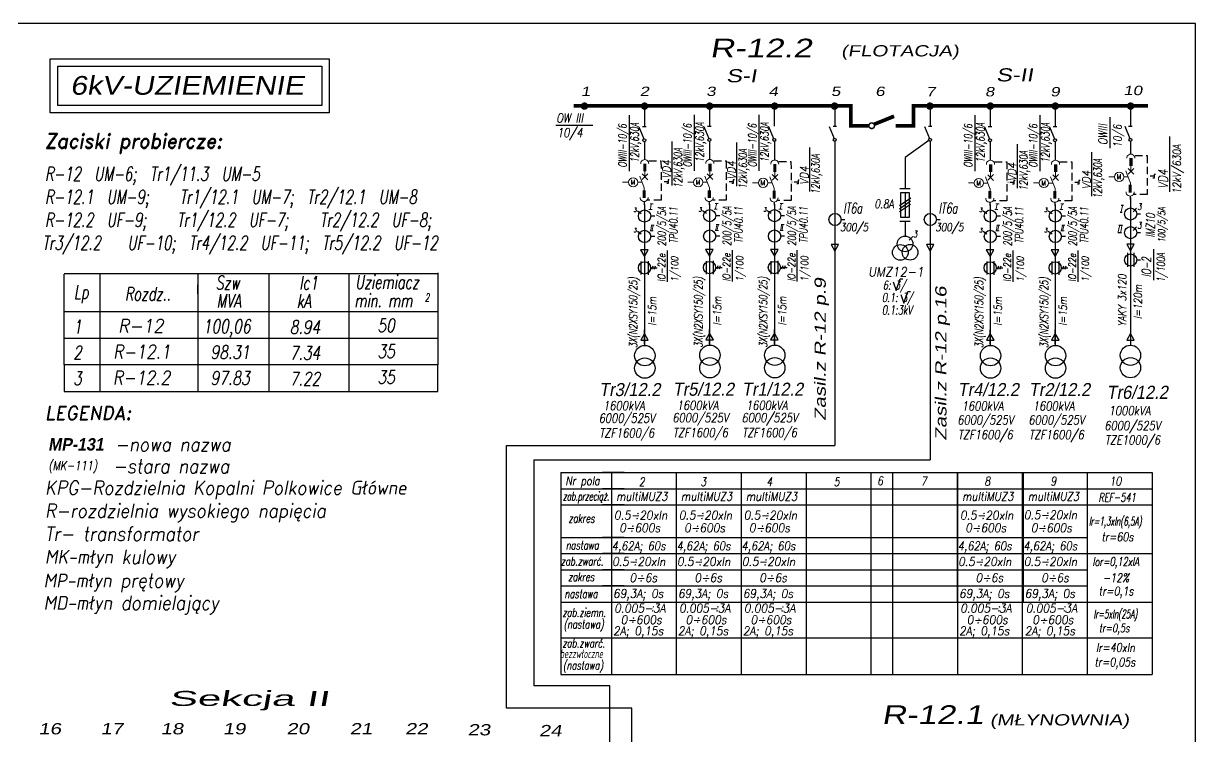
# Model space of a CAD drawing. Extents: x 5 to 594, y -5 to 420.
# Drawn here: x 281 to 594, y 229.5 to 420 of the extents above; entities that cross this region are included whole.
import ezdxf
from ezdxf.enums import TextEntityAlignment as Align

# ---------------------------------------------------------------- set-up
doc = ezdxf.new("R2010")
doc.units = 0
doc.header["$MEASUREMENT"] = 0
doc.linetypes.add('DASHED', pattern=[0.75, 0.5, -0.25])
doc.layers.get('0').update_dxf_attribs({"linetype": 'CONTINUOUS'})
for name, color, linetype in [('LINIE', 7, 'CONTINUOUS'), ('NAPISY', 7, 'CONTINUOUS'), ('STYKI', 7, 'CONTINUOUS')]:
    doc.layers.add(name, color=color, linetype=linetype)
doc.styles.add('Arial', font='arial.ttf', dxfattribs={"width": 1.3, "oblique": 10, "height": 4})
doc.styles.add('Arial1', font='arialbd.ttf', dxfattribs={"width": 1.3, "oblique": 10, "height": 4})
doc.styles.add('ROMAND', font='romand', dxfattribs={"width": 0.7, "oblique": 10, "height": 3.5})
doc.styles.add('ROMANS', font='romans', dxfattribs={"width": 0.7, "oblique": 10, "height": 3.8})
doc.styles.add('TECHNIC', font='te______.pfb', dxfattribs={"oblique": 10, "height": 12})

# ---------------------------------------------------------------- blocks, each defined once
blk = doc.blocks.new('3')
at = {"color": 7}
blk.add_line((0, 8.61), (0, -2.22), dxfattribs=at)
blk.add_line((3.06, 3.05), (4.99, 3.05))
blk.add_circle((0.05, 3), 3)
blk = doc.blocks.new('*U3')
at = {"color": 0}
mesh = blk.add_polyface(dxfattribs=at)
corners = [(0, 0), (3.7, 6.5), (-3.8, 6.5)]
mesh.append_faces([[corners[k] for k in face] for face in [(0, 1, 2)]], dxfattribs={"color": 0})
blk = doc.blocks.new('6')
at = {"color": 7}
blk.add_line((-0.47, 6.02), (-0.47, -1.14), dxfattribs=at)
at = {"xscale": 0.5, "yscale": 0.5, "zscale": 0.5}
blk.add_blockref('*U3', (-0.47, 0.77), dxfattribs=at)
blk = doc.blocks.new('8')
for p, q in [((-1.51, 6.04), (-1.51, -0.48)), ((1.96, 6.08), (1.96, -0.51))]:
    blk.add_line(p, q)
at = {"color": 7}
blk.add_line((0.21, 7.71), (0.21, -2.15), dxfattribs=at)
blk.add_circle((0.19, 2.81), 3)

msp = doc.modelspace()

# ---------------------------------------------------------------- linework, layer by layer
for p, q in [((594, 420), (4.78, 420)), ((594, -0.31), (594, 420)), ((576.63, 398.38), (576.63, 392.56)), ((571.24, 386.69), (571.24, 394.99)), ((463.7, 392.54), (464.65, 392.54)), ((497.19, 392.54), (498.15, 392.54)), ((522.65, 392.54), (523.61, 392.54)), ((576.13, 392.55), (577.09, 392.55)), ((576.63, 394.27), (576.63, 392.55)), ((522.76, 388.71), (516.43, 384.16)), ((587.1, 374.97), (587.1, 389.82)), ((582.93, 379.67), (582.93, 378.69)), ((583.26, 379.67), (582.93, 379.67)), ((453.14, 377.24), (452.82, 377.24)), ((453.14, 378.22), (453.14, 377.24)), ((453.47, 378.22), (453.14, 378.22)), ((470.52, 377.24), (470.2, 377.24)), ((470.52, 378.22), (470.52, 377.24)), ((470.85, 378.22), (470.52, 378.22)), ((487.85, 377.1), (487.53, 377.1)), ((487.85, 378.08), (487.85, 377.1)), ((488.18, 378.08), (487.85, 378.08)), ((545.46, 377.05), (545.14, 377.05)), ((545.46, 378.03), (545.46, 377.05)), ((545.79, 378.03), (545.46, 378.03)), ((562.82, 377.05), (562.5, 377.05)), ((562.82, 378.03), (562.82, 377.05)), ((563.15, 378.03), (562.82, 378.03)), ((582.93, 378.69), (582.61, 378.69)), ((576.64, 373), (576.64, 373.86)), ((446.85, 371.55), (446.85, 372.41)), ((464.23, 371.55), (464.23, 372.41)), ((481.56, 371.41), (481.56, 372.27)), ((539.17, 371.36), (539.17, 372.23)), ((556.53, 371.36), (556.53, 372.23)), ((517.57, 362.13), (518.47, 363.08)), ((417.33, 303.4), (523.13, 303.4)), ((417.33, 303.4), (417.33, 243.01)), ((437.56, 243.01), (417.33, 243.01)), ((437.56, 98.94), (437.56, 243.01))]:
    msp.add_line(p, q)
at = {"color": 7}
for p, q in [((288.18, 410.57), (362.68, 410.57)), ((288.18, 396.07), (288.18, 410.57)), ((362.68, 410.57), (362.68, 396.07)), ((290.18, 408.57), (360.68, 408.57)), ((290.18, 398.07), (290.18, 408.57)), ((360.68, 408.57), (360.68, 398.07)), ((360.68, 398.07), (290.18, 398.07)), ((446.83, 398.83), (446.83, 392.45)), ((464.19, 398.35), (464.19, 392.55)), ((481.52, 398.35), (481.52, 392.55)), ((497.69, 398.35), (497.69, 392.54)), ((523.15, 398.35), (523.13, 392.54)), ((539.14, 398.83), (539.14, 392.45)), ((556.5, 398.83), (556.5, 392.45)), ((362.68, 396.07), (288.18, 396.07)), ((442.81, 380.54), (442.81, 395.47)), ((460.18, 380.63), (460.18, 395.57)), ((477.51, 380.63), (477.51, 395.57)), ((535.13, 380.54), (535.13, 395.47)), ((552.48, 380.54), (552.48, 395.47)), ((423.19, 392.85), (433.05, 392.85)), ((446.34, 392.45), (447.31, 392.45)), ((538.66, 392.45), (539.62, 392.45)), ((556.02, 392.45), (556.98, 392.45)), ((446.84, 388.37), (446.84, 383.63)), ((454.21, 376.72), (454.21, 388.47)), ((464.22, 388.38), (464.22, 383.63)), ((471.54, 376.48), (471.54, 388.23)), ((481.55, 388.49), (481.55, 383.49)), ((497.66, 388.49), (497.68, 307.27)), ((523.13, 388.49), (523.13, 303.4)), ((539.16, 388.39), (539.16, 383.45)), ((556.52, 388.39), (556.52, 383.45)), ((576.63, 388.48), (576.63, 385.08)), ((490.96, 375.07), (490.96, 386.81)), ((546.47, 376), (546.47, 387.75)), ((566.31, 373.89), (566.31, 385.64)), ((516.43, 384.16), (516.43, 375.93)), ((515.04, 375.93), (517.82, 375.93)), ((517.93, 373.35), (514.92, 371.29)), ((514.95, 370.5), (517.92, 372.58)), ((516.43, 374.85), (516.43, 368.12)), ((576.63, 373.46), (576.63, 334.04)), ((446, 369.11), (444.95, 369.83)), ((463.37, 369.2), (462.33, 369.92)), ((480.7, 369.2), (479.65, 369.92)), ((514.95, 369.71), (517.9, 371.73)), ((538.31, 369.11), (537.27, 369.83)), ((555.67, 369.11), (554.63, 369.83)), ((573.86, 369.57), (574.44, 369.57)), ((574.18, 371.43), (574.75, 371.43)), ((576.63, 370.56), (576.63, 364.69)), ((577.37, 369.68), (578.27, 370.64)), ((515.04, 367.13), (517.82, 367.13)), ((516.43, 367.13), (516.43, 363.19)), ((578.29, 369.11), (579.33, 369.11)), ((446, 363.67), (444.95, 364.39)), ((538.31, 363.67), (537.27, 364.39)), ((555.67, 363.67), (554.63, 364.39)), ((573.21, 364.12), (573.98, 364.12)), ((573.45, 364.12), (574.23, 364.12)), ((573.52, 366.12), (574.29, 366.12)), ((573.73, 366.12), (574.5, 366.12)), ((577.37, 364.69), (578.27, 365.65)), ((578.29, 364.12), (579.33, 364.12)), ((446.85, 361.12), (446.85, 353.92)), ((464.22, 361.22), (464.22, 354.02)), ((481.55, 361.22), (481.54, 354.02)), ((539.16, 361.12), (539.16, 353.92)), ((556.52, 361.12), (556.52, 353.92)), ((452.96, 350.96), (452.96, 359.32)), ((470.33, 351.06), (470.33, 359.41)), ((487.65, 351.06), (487.65, 359.41)), ((545.27, 350.96), (545.27, 359.32)), ((562.63, 350.96), (562.63, 359.32)), ((575.8, 358.69), (575.8, 354.93)), ((577.51, 358.69), (577.51, 354.93)), ((578.29, 356.81), (579.33, 356.81)), ((582.84, 351.41), (582.84, 359.71)), ((448.45, 354.67), (450.23, 354.67)), ((449.09, 355.12), (448.76, 354.23)), ((449.7, 355.15), (449.4, 354.27)), ((465.82, 354.77), (467.61, 354.77)), ((466.46, 355.21), (466.13, 354.33)), ((467.07, 355.24), (466.78, 354.36)), ((483.14, 354.77), (484.93, 354.77)), ((483.79, 355.21), (483.45, 354.33)), ((484.4, 355.24), (484.1, 354.36)), ((540.76, 354.67), (542.55, 354.67)), ((541.41, 355.12), (541.07, 354.23)), ((542.02, 355.15), (541.72, 354.27)), ((558.12, 354.67), (559.91, 354.67)), ((558.77, 355.12), (558.43, 354.23)), ((559.37, 355.15), (559.08, 354.27)), ((291.92, 353.22), (391.67, 353.22)), ((291.92, 331.67), (291.92, 353.05)), ((301.42, 353.22), (301.42, 324.72)), ((327.55, 353.22), (327.55, 324.72)), ((346.55, 353.05), (346.55, 324.55)), ((367.92, 353.05), (367.92, 324.55)), ((391.67, 353.39), (391.67, 332.02)), ((446.85, 353.21), (446.85, 333.94)), ((464.22, 353.31), (464.22, 334.03)), ((481.55, 353.31), (481.55, 334.03)), ((513.24, 350.94), (514.04, 348.63)), ((514.04, 348.63), (515.15, 351.73)), ((515.15, 351.73), (515.87, 351.73)), ((539.16, 353.21), (539.16, 333.94)), ((556.52, 353.21), (556.52, 333.94)), ((291.92, 328.75), (291.92, 350.13)), ((301.42, 350.13), (301.42, 321.63)), ((327.55, 350.13), (327.55, 321.63)), ((327.55, 347.75), (327.55, 350.13)), ((346.55, 350.13), (346.55, 321.63)), ((367.92, 350.13), (367.92, 321.63)), ((391.67, 350.13), (391.67, 328.75)), ((515.28, 347.61), (516.07, 345.3)), ((516.07, 345.3), (517.19, 348.4)), ((517.19, 348.4), (517.91, 348.4)), ((291.92, 343), (391.67, 343)), ((291.92, 335.88), (391.67, 335.88)), ((391.67, 328.75), (291.92, 328.75)), ((291.92, 328.75), (291.92, 321.63)), ((391.67, 321.63), (391.67, 328.75)), ((291.92, 321.63), (391.67, 321.63)), ((410.02, 237.03), (410.02, 307.27)), ((410.02, 307.27), (497.68, 307.27)), ((424.54, 300.02), (582.39, 300.02)), ((430.31, 300.02), (522.71, 300.02)), ((441.39, 300.02), (435.61, 300.02)), ((438.01, 300.02), (438.01, 246.08)), ((455.34, 300.02), (455.34, 246.08)), ((472.66, 300.02), (472.66, 246.08)), ((489.99, 300.02), (489.99, 246.08)), ((507.31, 300.02), (507.31, 246.08)), ((513.09, 300.02), (513.09, 246.08)), ((530.41, 300.02), (530.41, 265.37)), ((530.41, 265.37), (530.41, 300.02)), ((530.41, 300.02), (530.41, 246.08)), ((547.74, 300.02), (547.74, 246.08)), ((547.93, 300.02), (547.93, 265.37)), ((547.93, 265.37), (547.93, 300.02)), ((565.06, 300.02), (565.06, 246.08)), ((582.39, 300.02), (582.39, 246.08)), ((424.54, 295.69), (522.71, 295.69)), ((441.39, 295.69), (435.61, 295.69)), ((522.71, 295.69), (582.39, 295.69)), ((424.54, 291.36), (522.71, 291.36)), ((441.39, 291.36), (435.61, 291.36)), ((522.71, 291.36), (582.39, 291.36)), ((424.54, 282.69), (522.71, 282.69)), ((441.39, 282.69), (435.61, 282.69)), ((441.39, 282.69), (435.61, 282.69)), ((522.71, 282.69), (565.06, 282.69)), ((424.54, 278.36), (522.71, 278.36)), ((441.39, 278.36), (435.61, 278.36)), ((522.71, 278.36), (582.39, 278.36)), ((424.54, 274.03), (522.71, 274.03)), ((441.39, 274.03), (435.61, 274.03)), ((522.71, 274.03), (565.06, 274.03)), ((424.54, 269.7), (522.71, 269.7)), ((441.39, 269.7), (435.61, 269.7)), ((522.71, 269.7), (565.06, 269.7)), ((443.47, 237.03), (410.02, 237.03)), ((443.47, 86.74), (443.47, 237.03))]:
    msp.add_line(p, q, dxfattribs=at)
at = {"linetype": 'DASHED', "ltscale": 4}
for p, q in [((448.05, 383.25), (451.26, 383.25)), ((451.26, 383.25), (451.32, 372.81)), ((465.43, 383.25), (468.64, 383.25)), ((468.64, 383.25), (468.69, 372.81)), ((482.76, 383.11), (485.97, 383.11)), ((485.97, 383.11), (486.02, 372.67)), ((540.37, 383.06), (543.58, 383.06)), ((543.58, 383.06), (543.63, 372.62)), ((557.73, 383.06), (560.94, 383.06)), ((560.94, 383.06), (560.99, 372.63)), ((577.84, 384.7), (581.05, 384.7)), ((581.05, 384.7), (581.1, 374.26)), ((451.32, 372.81), (447.59, 372.81)), ((468.69, 372.81), (464.96, 372.81)), ((486.02, 372.67), (482.29, 372.67)), ((543.63, 372.62), (539.9, 372.62)), ((560.99, 372.63), (557.26, 372.63)), ((581.1, 374.26), (577.37, 374.26))]:
    msp.add_line(p, q, dxfattribs=at)
at = {"color": 7, "lineweight": 0}
for p, q in [((576.74, 380.49), (576.74, 381.99)), ((446.8, 376.09), (445.62, 379.16)), ((446.21, 378.3), (447.73, 379.8)), ((447.73, 378.25), (446.23, 379.77)), ((446.96, 379.04), (446.96, 380.54)), ((464.17, 376.09), (462.99, 379.16)), ((463.58, 378.3), (465.11, 379.8)), ((465.1, 378.26), (463.6, 379.78)), ((464.33, 379.04), (464.33, 380.55)), ((481.5, 375.95), (480.32, 379.02)), ((480.91, 378.16), (482.44, 379.66)), ((482.43, 378.11), (480.93, 379.63)), ((481.66, 378.9), (481.66, 380.4)), ((539.11, 375.9), (537.93, 378.97)), ((538.52, 378.11), (540.05, 379.62)), ((540.04, 378.07), (538.54, 379.59)), ((539.27, 378.85), (539.27, 380.36)), ((556.47, 375.9), (555.29, 378.98)), ((555.88, 378.11), (557.41, 379.62)), ((557.4, 378.07), (555.9, 379.59)), ((556.63, 378.85), (556.63, 380.36)), ((574.84, 379), (576.03, 379)), ((576.58, 377.54), (575.4, 380.61)), ((575.99, 379.75), (577.52, 381.25)), ((577.51, 379.7), (576.01, 381.23)), ((445.06, 377.55), (446.24, 377.55)), ((446.81, 376.07), (446.81, 374.58)), ((462.43, 377.55), (463.62, 377.55)), ((464.19, 376.07), (464.19, 374.59)), ((479.76, 377.41), (480.95, 377.41)), ((481.52, 375.93), (481.52, 374.45)), ((537.37, 377.36), (538.56, 377.36)), ((539.13, 375.88), (539.13, 374.4)), ((554.73, 377.36), (555.92, 377.36)), ((556.49, 375.88), (556.49, 374.4)), ((576.6, 377.52), (576.6, 376.04))]:
    msp.add_line(p, q, dxfattribs=at)
at = {"const_width": 1}
for points in [[(427.96, 397.99), (502.41, 397.99)], [(501.97, 398.48), (501.97, 392.67), (506.76, 392.67)], [(518.67, 398.48), (518.67, 392.67), (513.88, 392.67)], [(518.2, 397.99), (581.29, 397.99)], [(507.99, 392.98), (513.51, 395.2)]]:
    msp.add_lwpolyline(points, dxfattribs=at)
at = {"color": 7}
for points, const_width in [([(430.32, 397.91, 1), (431.32, 397.91, 1)], 0.985), ([(446.38, 397.91, 1), (447.37, 397.91, 1)], 0.985), ([(463.74, 397.91, 1), (464.74, 397.91, 1)], 0.985), ([(481.11, 397.91, 1), (482.1, 397.91, 1)], 0.985), ([(497.11, 397.91, 1), (498.11, 397.91, 1)], 0.985), ([(522.57, 397.91, 1), (523.57, 397.91, 1)], 0.985), ([(538.69, 397.91, 1), (539.69, 397.91, 1)], 0.985), ([(556.05, 397.91, 1), (557.05, 397.91, 1)], 0.985), ([(576.16, 397.91, 1), (577.16, 397.91, 1)], 0.985), ([(506.78, 392.66, 1), (508.27, 392.66, 1)], 0.386)]:
    msp.add_lwpolyline(points, format="xyb", close=True, dxfattribs=dict(at, const_width=const_width))
at = {"lineweight": 0, "const_width": 0.835}
for points in [[(446.96, 380.45), (446.96, 382.56)], [(464.34, 380.46), (464.34, 382.57)], [(481.67, 380.31), (481.67, 382.42)], [(539.28, 380.27), (539.28, 382.38)], [(556.64, 380.27), (556.64, 382.38)], [(576.75, 381.9), (576.75, 384.01)], [(446.78, 373.32), (446.78, 375.43)], [(464.15, 373.33), (464.15, 375.44)], [(481.48, 373.18), (481.48, 375.3)], [(539.09, 373.14), (539.09, 375.25)], [(556.45, 373.14), (556.45, 375.25)], [(576.56, 374.77), (576.56, 376.89)]]:
    msp.add_lwpolyline(points, dxfattribs=at)
at = {"lineweight": 0}
for points in [[(572.38, 379.01), (570.8, 379.01)], [(442.59, 377.56), (441.02, 377.56)], [(459.97, 377.56), (458.39, 377.56)], [(477.3, 377.42), (475.73, 377.42)], [(534.91, 377.37), (533.34, 377.37)], [(552.27, 377.37), (550.69, 377.37)]]:
    msp.add_lwpolyline(points, dxfattribs=at)
at = {"linetype": 'DASHED', "ltscale": 2}
for points in [[(582.88, 379.17), (581.31, 379.17)], [(453.1, 377.72), (451.53, 377.72)], [(470.47, 377.72), (468.9, 377.72)], [(487.81, 377.58), (486.23, 377.58)], [(545.42, 377.53), (543.84, 377.53)], [(562.77, 377.54), (561.2, 377.54)]]:
    msp.add_lwpolyline(points, dxfattribs=at)
at = {"color": 7}
msp.add_lwpolyline([(515.33, 368.12), (515.33, 374.85), (517.53, 374.85), (517.53, 368.12)], close=True, dxfattribs=at)
for centre, radius in [((446.79, 388.8), 0.408), ((539.11, 388.8), 0.408), ((556.47, 388.8), 0.408), ((576.66, 369.08), 1.62), ((516.43, 361.09), 2.1), ((576.66, 364.09), 1.62), ((515.16, 358.82), 2.1), ((517.76, 358.85), 2.1), ((576.66, 356.79), 1.62), ((446.94, 331.24), 2.72), ((464.32, 331.34), 2.72), ((481.64, 331.34), 2.72), ((539.26, 331.24), 2.72), ((556.62, 331.24), 2.72), ((576.62, 331.33), 2.71), ((446.94, 327.91), 2.72), ((464.32, 328.01), 2.72), ((481.64, 328.01), 2.72), ((539.26, 327.91), 2.72), ((556.62, 327.91), 2.72), ((576.62, 328.02), 2.71)]:
    msp.add_circle(centre, radius, dxfattribs=at)
for centre, radius in [((464.17, 388.89), 0.404), ((481.49, 388.89), 0.404), ((497.66, 388.89), 0.404), ((523.13, 388.89), 0.404), ((576.61, 388.89), 0.406)]:
    msp.add_circle(centre, radius)
at = {"color": 7, "lineweight": 0}
for centre in [(443.82, 377.55), (461.2, 377.55), (573.61, 379), (478.53, 377.41), (536.14, 377.36), (553.5, 377.36)]:
    msp.add_circle(centre, 1.23, dxfattribs=at)
for centre, start, end in [((576.71, 384.01), 357.9025, 182.0975), ((446.92, 382.56), 357.9025, 182.0975), ((464.3, 382.57), 357.9025, 182.0975), ((481.63, 382.42), 357.9025, 182.0975), ((539.24, 382.38), 357.9025, 182.0975), ((556.6, 382.38), 357.9025, 182.0975), ((446.75, 373.48), 177.9025, 2.0975), ((464.12, 373.48), 177.9025, 2.0975), ((481.46, 373.34), 177.9025, 2.0975), ((539.07, 373.29), 177.9025, 2.0975), ((556.42, 373.29), 177.9025, 2.0975), ((576.53, 374.93), 177.9025, 2.0975)]:
    msp.add_arc(centre, 1.07, start, end, dxfattribs=at)
at = {"layer": 'LINIE', "color": 7}
for p, q in [((424.54, 300.02), (424.54, 246.08)), ((424.54, 265.4), (582.39, 265.4)), ((441.86, 265.4), (582.39, 265.4)), ((516.94, 265.4), (582.39, 265.4)), ((424.54, 255.86), (582.39, 255.86)), ((424.54, 246.08), (582.39, 246.08))]:
    msp.add_line(p, q, dxfattribs=at)
at = {"layer": 'STYKI', "color": 7}
for p, q in [((445.31, 392.41), (446.67, 389.15)), ((537.63, 392.41), (538.99, 389.15)), ((554.98, 392.41), (556.34, 389.15))]:
    msp.add_line(p, q, dxfattribs=at)
at = {"layer": 'STYKI'}
for p, q in [((462.67, 392.5), (464.02, 389.26)), ((480, 392.5), (481.34, 389.26)), ((496.17, 392.5), (497.51, 389.26)), ((521.63, 392.5), (522.98, 389.26)), ((575.1, 392.51), (576.46, 389.26))]:
    msp.add_line(p, q, dxfattribs=at)

# ---------------------------------------------------------------- block references
at = {"color": 7}
for name, p, xscale, yscale, zscale in [('3', (446.86, 366.91), 0.5433674400000257, 0.5433674400000257, 0.5433674400000257), ('3', (446.86, 366.91), 0.5433674400000257, 0.5433674400000257, 0.5433674400000257), ('3', (464.23, 367.01), 0.5433674400000257, 0.5433674400000257, 0.5433674400000257), ('3', (464.23, 367.01), 0.5433674400000257, 0.5433674400000257, 0.5433674400000257), ('3', (481.56, 367.01), 0.5433674400000257, 0.5433674400000257, 0.5433674400000257), ('3', (481.56, 367.01), 0.5433674400000257, 0.5433674400000257, 0.5433674400000257), ('3', (497.69, 365.99), 0.5389999999999873, 0.5389999999999873, 0.5389999999999873), ('3', (523.14, 365.99), 0.5389999999999873, 0.5389999999999873, 0.5389999999999873), ('3', (539.17, 366.91), 0.5433674400000257, 0.5433674400000257, 0.5433674400000257), ('3', (539.17, 366.91), 0.5433674400000257, 0.5433674400000257, 0.5433674400000257), ('3', (556.53, 366.91), 0.5433674400000257, 0.5433674400000257, 0.5433674400000257), ('3', (556.53, 366.91), 0.5433674400000257, 0.5433674400000257, 0.5433674400000257), ('3', (464.23, 361.56), 0.5433674400000257, 0.5433674400000257, 0.5433674400000257), ('3', (481.56, 361.56), 0.5433674400000257, 0.5433674400000257, 0.5433674400000257), ('3', (446.86, 361.47), 0.5433674400000257, 0.5433674400000257, 0.5433674400000257), ('3', (539.17, 361.47), 0.5433674400000257, 0.5433674400000257, 0.5433674400000257), ('3', (556.53, 361.47), 0.5433674400000257, 0.5433674400000257, 0.5433674400000257), ('6', (447.1, 357.28), 0.5433674400000257, 0.5433674400000257, 0.5433674400000257), ('6', (464.47, 357.38), 0.5433674400000257, 0.5433674400000257, 0.5433674400000257), ('6', (481.8, 357.38), 0.5433674400000257, 0.5433674400000257, 0.5433674400000257), ('6', (497.94, 358.75), 0.5389999999999873, 0.5389999999999873, 0.5389999999999873), ('6', (523.39, 358.75), 0.5389999999999873, 0.5389999999999873, 0.5389999999999873), ('6', (539.41, 357.28), 0.5433674400000257, 0.5433674400000257, 0.5433674400000257), ('6', (556.77, 357.28), 0.5433674400000257, 0.5433674400000257, 0.5433674400000257), ('8', (446.74, 353.14), 0.5433674400000257, 0.5433674400000257, 0.5433674400000257), ('8', (464.11, 353.24), 0.5433674400000257, 0.5433674400000257, 0.5433674400000257), ('8', (481.43, 353.24), 0.5433674400000257, 0.5433674400000257, 0.5433674400000257), ('8', (539.05, 353.14), 0.5433674400000257, 0.5433674400000257, 0.5433674400000257), ('8', (556.41, 353.14), 0.5433674400000257, 0.5433674400000257, 0.5433674400000257)]:
    msp.add_blockref(name, p, dxfattribs=dict(at, xscale=xscale, yscale=yscale, zscale=zscale))
at = {"color": 7, "xscale": 0.5433674400000257, "yscale": 0.5433674400000257, "zscale": 0.5433674400000257, "rotation": 180}
for p in [(446.59, 337.54), (463.97, 337.64), (481.29, 337.64), (538.91, 337.54), (556.27, 337.54)]:
    msp.add_blockref('6', p, dxfattribs=at)

# ---------------------------------------------------------------- texts
at = {"color": 7, "oblique": 10}
for s, height, style, width, p in [('R-12.2', 5, 'Arial', 1.3, (464.29, 410.92)), ('(FLOTACJA)', 3, 'Arial', 1.3, (499.32, 411.19)), ('S-I', 3.5, 'Arial', 1.3, (468.65, 404.27)), ('S-II', 3.5, 'Arial', 1.3, (540.73, 404.51)), ('6kV-UZIEMIENIE', 5, 'TECHNIC', 1.2, (293.47, 400.95)), ('1', 2.5, 'Arial', 1.3, (429.86, 400.61)), ('2', 2.5, 'Arial', 1.3, (445.57, 400.61)), ('3', 2.5, 'Arial', 1.3, (463.34, 400.61)), ('4', 2.5, 'Arial', 1.3, (480.01, 400.61)), ('5', 2.5, 'Arial', 1.3, (496.65, 400.61)), ('6', 2.5, 'Arial', 1.3, (508.47, 400.61)), ('7', 2.5, 'Arial', 1.3, (522.03, 400.51)), ('8', 2.5, 'Arial', 1.3, (537.77, 400.51)), ('9', 2.5, 'Arial', 1.3, (555.23, 400.51)), ('OW III', 2.425, 'ROMAND', 0.8, (423.28, 393.54)), ('10/4', 2.425, 'ROMAND', 0.8, (423.51, 389.61)), ('Zaciski probiercze:', 4, 'ROMAND', 0.9, (286.75, 386.62)), ('R-12  UM-6;  Tr1/11.3  UM-5', 3.69, 'ROMANS', 0.7, (286.75, 377.97)), ('R-12.1  UM-9;   Tr1/12.1  UM-7;  Tr2/12.1  UM-8', 3.69, 'ROMANS', 0.7, (286.75, 371.82)), ('0.8A', 2.342, 'ROMAND', 0.75, (508.26, 370.61)), ('R-12.2  UF-9;   Tr1/12.2  UF-7;   Tr2/12.2  UF-8;', 3.69, 'ROMANS', 0.7, (286.75, 365.67)), ('3', 1.09, 'ROMANS', 0.8, (443.9, 369.64)), ('-', 1.21, 'ROMAND', 0.8, (447.77, 369.74)), ('-', 1.21, 'ROMAND', 0.8, (448.09, 371.31)), ('I', 1.21, 'ROMAND', 0.8, (448.28, 370.46)), ('3', 1.09, 'ROMANS', 0.8, (461.28, 369.74)), ('-', 1.21, 'ROMAND', 0.8, (465.15, 369.84)), ('-', 1.21, 'ROMAND', 0.8, (465.46, 371.41)), ('I', 1.21, 'ROMAND', 0.8, (465.65, 370.56)), ('3', 1.09, 'ROMANS', 0.8, (478.6, 369.74)), ('-', 1.21, 'ROMAND', 0.8, (482.47, 369.84)), ('-', 1.21, 'ROMAND', 0.8, (482.79, 371.41)), ('I', 1.21, 'ROMAND', 0.8, (482.98, 370.56)), ('IT6a', 2.8, 'ROMAND', 0.67, (499.91, 369.25)), ('IT6a', 2.8, 'ROMAND', 0.67, (525.36, 369.25)), ('3', 1.09, 'ROMANS', 0.8, (536.22, 369.64)), ('-', 1.21, 'ROMAND', 0.8, (540.09, 369.74)), ('-', 1.21, 'ROMAND', 0.8, (540.41, 371.31)), ('I', 1.21, 'ROMAND', 0.8, (540.6, 370.46)), ('3', 1.09, 'ROMANS', 0.8, (553.58, 369.64)), ('-', 1.21, 'ROMAND', 0.8, (557.45, 369.74)), ('-', 1.21, 'ROMAND', 0.8, (557.76, 371.31)), ('I', 1.21, 'ROMAND', 0.8, (557.96, 370.46)), ('I', 1.56, 'ROMANS', 0.7, (573.96, 369.7)), ('3', 1.73, 'ROMANS', 0.7, (578.46, 370.16)), ('-', 1.21, 'ROMAND', 0.8, (448.33, 365.62)), ('-', 1.21, 'ROMAND', 0.8, (465.7, 365.72)), ('-', 1.21, 'ROMAND', 0.8, (483.03, 365.72)), ('300/5', 2.156, 'ROMANS', 0.8, (499.04, 364.48)), ('300/5', 2.156, 'ROMANS', 0.8, (524.49, 364.48)), ('-', 1.21, 'ROMAND', 0.8, (540.65, 365.62)), ('-', 1.21, 'ROMAND', 0.8, (558.01, 365.62)), ('3', 1.73, 'ROMANS', 0.7, (578.46, 365.17)), ('Tr3/12.2   UF-10;  Tr4/12.2  UF-11;  Tr5/12.2  UF-12', 3.69, 'ROMANS', 0.7, (286.06, 359.52)), ('3', 1.09, 'ROMANS', 0.8, (443.9, 364.2)), ('-', 1.21, 'ROMAND', 0.8, (448.1, 364.05)), ('II', 1.21, 'ROMAND', 0.8, (448.36, 364.77)), ('-', 1.21, 'ROMAND', 0.8, (465.47, 364.15)), ('II', 1.21, 'ROMAND', 0.8, (465.73, 364.87)), ('-', 1.21, 'ROMAND', 0.8, (482.8, 364.15)), ('II', 1.21, 'ROMAND', 0.8, (483.06, 364.87)), ('3', 1.73, 'ROMANS', 0.7, (518.58, 362.85)), ('3', 1.09, 'ROMANS', 0.8, (536.22, 364.2)), ('-', 1.21, 'ROMAND', 0.8, (540.41, 364.05)), ('II', 1.21, 'ROMAND', 0.8, (540.67, 364.77)), ('3', 1.09, 'ROMANS', 0.8, (553.58, 364.2)), ('-', 1.21, 'ROMAND', 0.8, (557.77, 364.05)), ('II', 1.21, 'ROMAND', 0.8, (558.03, 364.77)), ('I', 1.56, 'ROMANS', 0.7, (573.16, 364.31)), ('I', 1.56, 'ROMANS', 0.7, (573.84, 364.31)), ('Szw', 3.61, 'ROMANS', 0.7, (332.32, 348.94)), ('Ic1', 3.61, 'ROMANS', 0.7, (354.67, 348.87)), ('Uziemiacz', 3.61, 'ROMANS', 0.7, (369.6, 349.13)), ('6: 3/', 2.342, 'ROMANS', 0.7, (510.48, 348.92)), ('Lp', 3.61, 'ROMANS', 0.7, (294.51, 346.46)), ('Rozdz..     ', 3.61, 'ROMANS', 0.7, (308.09, 345.94)), ('MVA', 3.61, 'ROMANS', 0.7, (332.57, 344.07)), ('kA', 3.61, 'ROMANS', 0.7, (353.98, 344.05)), ('min. mm', 3.61, 'ROMANS', 0.7, (369.38, 344.17)), ('2', 2.12, 'ROMANS', 0.7, (388.16, 345.7)), ('0.1: 3/', 2.342, 'ROMANS', 0.7, (510.25, 345.57)), ('0.1:3kV', 2.342, 'ROMANS', 0.7, (510.25, 342.25)), ('1', 3.61, 'ROMANS', 0.7, (294.37, 337.17)), ('R-12', 3.61, 'ROMANS', 0.9, (306.33, 337.38)), ('100,06', 3.61, 'ROMANS', 0.75, (328.92, 337.28)), ('8.94', 3.61, 'ROMANS', 0.75, (352.14, 337.05)), ('50', 3.61, 'ROMANS', 0.75, (375.54, 337.5)), ('2', 3.61, 'ROMANS', 0.7, (294.37, 330.26)), ('R-12.1', 3.61, 'ROMANS', 0.85, (304.94, 330.48)), ('98.31', 3.61, 'ROMANS', 0.75, (330.99, 330.37)), ('7.34', 3.61, 'ROMANS', 0.75, (352.14, 330.15)), ('35', 3.61, 'ROMANS', 0.75, (375.54, 330.6)), ('3', 3.61, 'ROMANS', 0.7, (294.37, 323.36)), ('R-12.2', 3.61, 'ROMANS', 0.85, (304.86, 323.57)), ('97.83', 3.61, 'ROMANS', 0.75, (330.99, 323.47)), ('7.22', 3.61, 'ROMANS', 0.75, (352.14, 323.25)), ('35', 3.61, 'ROMANS', 0.75, (375.54, 323.69)), ('6000/525V', 2.435, 'ROMAND', 0.8, (434.63, 313.32)), ('1600kVA', 2.435, 'ROMAND', 0.8, (435.82, 316.65)), ('6000/525V', 2.435, 'ROMAND', 0.8, (454.3, 313.42)), ('1600kVA', 2.435, 'ROMAND', 0.8, (455.49, 316.75)), ('6000/525V', 2.435, 'ROMAND', 0.8, (472.76, 313.42)), ('1600kVA', 2.435, 'ROMAND', 0.8, (473.95, 316.75)), ('1600kVA', 2.435, 'ROMAND', 0.8, (531.57, 316.57)), ('1600kVA', 2.435, 'ROMAND', 0.8, (550.56, 316.57)), ('1000kVA', 2.435, 'ROMAND', 0.8, (570.83, 315.34)), ('6000/525V', 2.435, 'ROMAND', 0.8, (530.38, 312.85)), ('6000/525V', 2.435, 'ROMAND', 0.8, (549.37, 312.85)), ('6000/525V', 2.435, 'ROMAND', 0.8, (569.63, 311.3)), ('TZF1600/6', 2.425, 'ROMAND', 0.8, (434.81, 309.38)), ('TZF1600/6', 2.425, 'ROMAND', 0.8, (454.48, 309.47)), ('TZF1600/6', 2.425, 'ROMAND', 0.8, (472.94, 309.47)), ('TZF1600/6', 2.425, 'ROMAND', 0.8, (530.56, 308.91)), ('TZF1600/6', 2.425, 'ROMAND', 0.8, (549.55, 308.91)), ('TZE1000/6', 2.425, 'ROMAND', 0.8, (569.82, 307.49)), ('-nowa nazwa', 3.69, 'ROMANS', 0.9, (305.47, 305.68)), ('(MK-111)', 2.4, 'ROMAND', 0.8, (287.67, 300.68)), ('-stara nazwa', 3.69, 'ROMANS', 0.9, (304.97, 299.85)), ('KPG-Rozdzielnia Kopalni Polkowice Główne', 3.69, 'ROMANS', 0.9, (286.75, 294.11)), ('Nr pola', 2.31, 'ROMAND', 0.8, (425.74, 296.65)), ('2', 2.31, 'ROMAND', 0.8, (445.34, 296.4)), ('3', 2.31, 'ROMAND', 0.8, (461.77, 296.4)), ('4', 2.31, 'ROMAND', 0.8, (479.38, 296.4)), ('5', 2.31, 'ROMAND', 0.8, (497.37, 296.4)), ('6', 2.31, 'ROMAND', 0.8, (508.96, 296.65)), ('7', 2.31, 'ROMAND', 0.8, (520.63, 296.54)), ('8', 2.31, 'ROMAND', 0.8, (537.61, 296.54)), ('9', 2.31, 'ROMAND', 0.8, (555.23, 296.54)), ('10', 2.31, 'ROMAND', 0.8, (571.02, 296.54)), ('multiMUZ3', 2.31, 'ROMANS', 0.85, (439.27, 292.47)), ('multiMUZ3', 2.31, 'ROMANS', 0.85, (456.6, 292.47)), ('multiMUZ3', 2.31, 'ROMANS', 0.85, (473.92, 292.47)), ('multiMUZ3', 2.31, 'ROMANS', 0.85, (531.67, 292.47)), ('multiMUZ3', 2.31, 'ROMANS', 0.85, (549.19, 292.47)), ('REF-541', 2.31, 'ROMANS', 0.7, (568.09, 292.22)), ('R-rozdzielnia wysokiego napięcia', 3.69, 'ROMANS', 0.9, (286.75, 287.96)), ('zakres', 2.31, 'ROMANS', 0.7, (426.53, 286.6)), ('Ir=1,3xIn(6,5A)', 2.31, 'ROMANS', 0.6, (565.53, 285.82)), ('Tr- transformator', 3.69, 'ROMANS', 0.9, (286.75, 281.8)), ('nastawa', 2.31, 'ROMANS', 0.7, (425.84, 279.44)), ('tr=60s', 2.31, 'ROMANS', 0.8, (568.86, 281.66)), ('MK-młyn kulowy', 3.69, 'ROMANS', 0.9, (286.75, 275.65)), ('zab.zwarć.', 2.31, 'ROMANS', 0.7, (424.52, 275.17)), ('Ior=0,12xIA', 2.31, 'ROMANS', 0.7, (566.48, 275.04)), ('MP-młyn prętowy', 3.69, 'ROMANS', 0.9, (286.4, 269.31)), ('zakres', 2.31, 'ROMANS', 0.7, (426.45, 270.99)), ('-12%', 2.31, 'ROMANS', 0.8, (569.18, 270.74)), ('tr=0,1s', 2.31, 'ROMANS', 0.8, (568.11, 267.18)), ('MD-młyn domielający', 3.69, 'ROMANS', 0.9, (286.4, 263.33)), ('nastawa', 2.31, 'ROMANS', 0.7, (425.52, 266.46)), ('zab.ziemn.', 2.31, 'ROMANS', 0.7, (424.92, 261.45)), ('Ir=5xIn(25A)', 2.31, 'ROMANS', 0.6, (566.76, 261.05)), ('(nastawa)', 2.31, 'ROMANS', 0.7, (425.25, 258.31)), ('tr=0,5s', 2.31, 'ROMANS', 0.7, (568.19, 257.31)), ('zab.zwarć.', 2.31, 'ROMANS', 0.7, (424.92, 253.26)), ('Ir=40xIn', 2.31, 'ROMANS', 0.8, (567.42, 252.1)), ('bezzwłoczne', 2.31, 'ROMANS', 0.63, (424.26, 250.43)), ('tr=0,05s', 2.31, 'ROMANS', 0.8, (566.99, 248.2)), ('(nastawa)', 2.31, 'ROMANS', 0.7, (425.09, 247.34)), ('Sekcja II', 4, 'Arial', 2, (319.87, 237.65)), ('R-12.1', 5, 'Arial', 1.3, (510.17, 232.81)), ('(MŁYNOWNIA)', 3, 'Arial', 1.3, (539.06, 232.42)), ('16', 3, 'Arial', 1.3, (285.02, 230.05)), ('17', 3, 'Arial', 1.3, (301.6, 230.05)), ('18', 3, 'Arial', 1.3, (317.66, 230.05)), ('19', 3, 'Arial', 1.3, (334.28, 230.05)), ('20', 3, 'Arial', 1.3, (351.27, 230.05)), ('21', 3, 'Arial', 1.3, (368.14, 230.05)), ('22', 3, 'Arial', 1.3, (382.93, 230.05)), ('23', 3, 'Arial', 1.3, (399.63, 229.78)), ('24', 3, 'Arial', 1.3, (418.7, 229.56))]:
    msp.add_text(s, height=height, dxfattribs=dict(at, style=style, width=width)).set_placement(p)
at = {"style": 'Arial', "oblique": 10, "width": 1.3}
msp.add_text('10', height=2.5, dxfattribs=at).set_placement((574.73, 400.84))
at = {"color": 7, "oblique": 10}
for s, height, rotation, style, width, p in [('OWIII-10/6', 2.178, 90, 'ROMAND', 0.7, (442.06, 381.45)), ('12kV,630A', 2.178, 90, 'ROMAND', 0.7, (445.31, 382.79)), ('OWIII-10/6', 2.178, 90, 'ROMAND', 0.7, (459.43, 381.55)), ('12kV,630A', 2.178, 90, 'ROMAND', 0.7, (462.68, 382.88)), ('OWIII-10/6', 2.178, 90, 'ROMAND', 0.7, (476.75, 381.55)), ('12kV,630A', 2.178, 90, 'ROMAND', 0.7, (480.01, 382.88)), ('OWIII-10/6', 2.178, 90, 'ROMAND', 0.7, (534.37, 381.45)), ('12kV,630A', 2.178, 90, 'ROMAND', 0.7, (537.63, 382.79)), ('OWIII-10/6', 2.178, 90, 'ROMAND', 0.7, (551.73, 381.45)), ('12kV,630A', 2.178, 90, 'ROMAND', 0.7, (554.98, 382.79)), ('12kV,630A', 2.178, 90, 'ROMAND', 0.7, (456.88, 376.02)), ('12kV,630A', 2.178, 90, 'ROMAND', 0.7, (474.2, 375.78)), ('12kV,630A', 2.178, 90, 'ROMAND', 0.7, (493.62, 374.36)), ('12kV,630A', 2.178, 90, 'ROMAND', 0.7, (549.14, 375.3)), ('VD4', 2.178, 90, 'ROMAND', 0.9, (453.87, 378.52)), ('VD4', 2.178, 90, 'ROMAND', 0.9, (471.2, 378.28)), ('VD4', 2.178, 90, 'ROMAND', 0.9, (490.62, 376.86)), ('VD4', 2.178, 90, 'ROMAND', 0.9, (546.14, 377.8)), ('12kV,630A', 2.178, 90, 'ROMAND', 0.7, (568.97, 373.19)), ('VD4', 2.178, 90, 'ROMAND', 0.9, (565.97, 375.69)), ('200/5/5A', 2.173, 90, 'ROMANS', 0.7, (452.59, 360.43)), ('TPU40.11', 2.178, 90, 'ROMAND', 0.7, (455.69, 361.2)), ('200/5/5A', 2.173, 90, 'ROMANS', 0.7, (469.97, 360.53)), ('TPU40.11', 2.178, 90, 'ROMAND', 0.7, (473.06, 361.3)), ('200/5/5A', 2.173, 90, 'ROMANS', 0.7, (487.29, 360.53)), ('TPU40.11', 2.178, 90, 'ROMAND', 0.7, (490.39, 361.3)), ('200/5/5A', 2.173, 90, 'ROMANS', 0.7, (544.91, 360.43)), ('TPU40.11', 2.178, 90, 'ROMAND', 0.7, (548, 361.2)), ('200/5/5A', 2.173, 90, 'ROMANS', 0.7, (562.27, 360.43)), ('TPU40.11', 2.178, 90, 'ROMAND', 0.7, (565.36, 361.2)), ('IMZ10', 2.342, 88.9578, 'ROMAND', 0.7, (583.05, 362.75)), ('100/5/5A', 1.932, 90, 'ROMANS', 0.7, (585.92, 361.45)), ('IO-22e', 1.936, 90, 'ROMAND', 0.8, (452.37, 350.93)), ('1/100', 1.936, 90, 'ROMAND', 0.8, (455.87, 350.93)), ('IO-22e', 1.936, 90, 'ROMAND', 0.8, (469.74, 351.03)), ('1/100', 1.936, 90, 'ROMAND', 0.8, (473.24, 351.03)), ('IO-22e', 1.936, 90, 'ROMAND', 0.8, (487.07, 351.03)), ('1/100', 1.936, 90, 'ROMAND', 0.8, (490.57, 351.03)), ('IO-22e', 1.936, 90, 'ROMAND', 0.8, (544.69, 350.93)), ('1/100', 1.936, 90, 'ROMAND', 0.8, (548.19, 350.93)), ('IO-22e', 1.936, 90, 'ROMAND', 0.8, (562.04, 350.93)), ('1/100', 1.936, 90, 'ROMAND', 0.8, (565.54, 350.93)), ('IO-2', 2.342, 90, 'ROMAND', 0.7, (582.04, 352.2)), ('1/100A', 2.169, 90, 'ROMAND', 0.7, (585.84, 350.85)), ('3X(N2XSY150/25)', 2.1735, 90, 'ROMANS', 0.7, (444.94, 333.28)), ('3X(N2XSY150/25)', 2.1735, 90, 'ROMANS', 0.7, (462.32, 333.38)), ('3X(N2XSY150/25)', 2.1735, 90, 'ROMANS', 0.7, (479.64, 333.38)), ('Zasil.z R-12 p.9', 3, 90, 'Arial', 1.3, (495.26, 313.83)), ('3X(N2XSY150/25)', 2.1735, 90, 'ROMANS', 0.7, (537.26, 333.28)), ('3X(N2XSY150/25)', 2.1735, 90, 'ROMANS', 0.7, (554.62, 333.28)), ('YAKY 3x120', 2.164, 90, 'ROMANS', 0.8, (575.5, 339)), ('Zasil.z R-12 p.16', 3, 90, 'Arial', 1.3, (527.49, 308.55)), ('l=120m', 2.164, 90, 'ROMANS', 0.8, (579.67, 340.98)), ('l=15m', 2.173, 90, 'ROMANS', 0.8, (449.98, 339.19)), ('l=15m', 2.173, 90, 'ROMANS', 0.8, (467.35, 339.29)), ('l=15m', 2.173, 90, 'ROMANS', 0.8, (484.68, 339.29)), ('l=15m', 2.173, 90, 'ROMANS', 0.8, (542.29, 339.19)), ('l=15m', 2.173, 90, 'ROMANS', 0.8, (559.65, 339.19))]:
    msp.add_text(s, height=height, rotation=rotation, dxfattribs=dict(at, style=style, width=width)).set_placement(p)
at = {"style": 'ROMAND', "oblique": 10}
for s, height, width, p in [('OWIII', 2.342, 0.8, (570.44, 387.48)), ('10/6', 2.169, 0.8, (574.25, 386.85)), ('12kV/630A', 2.2, 0.8, (590.11, 374.4)), ('VD4', 2.435, 0.85, (586.58, 375.78))]:
    msp.add_text(s, height=height, rotation=90, dxfattribs=dict(at, width=width)).set_placement(p)
at = {"color": 7, "lineweight": 0, "style": 'ROMAND', "width": 0.9}
for p in [(572.92, 378.38), (443.14, 376.93), (460.51, 376.93), (477.84, 376.79), (535.45, 376.74), (552.81, 376.74)]:
    msp.add_text('M', height=1.32, dxfattribs=at).set_placement(p)
at = {"color": 7, "oblique": 10}
for s, height, style, width, p, p2 in [('UMZ12-1', 2.429, 'ROMAND', 0.903737, (506.57, 352.41), (521.41, 352.41)), ('zab.przeciąż.', 2.31, 'ROMANS', 0.562407, (425.08, 292.51), (437.45, 292.51))]:
    msp.add_text(s, height=height, dxfattribs=dict(at, style=style, width=width)).set_placement(p, p2, align=Align.FIT)
at = {"color": 7, "style": 'ROMAND', "oblique": 10}
msp.add_text('LEGENDA:', height=3.6, dxfattribs=at).set_placement((286.75, 314.12))
at = {"color": 6, "style": 'Arial1', "oblique": 10, "width": 0.92}
msp.add_text('MP-131', height=3.3, dxfattribs=at).set_placement((287.61, 305.89))
at = {"color": 7, "lineweight": 30, "style": 'ROMANS', "oblique": 10}
for s, height, width, p in [('0.5-20xIn', 2.31, 0.9, (438.71, 287.46)), (':', 2.31, 0.9, (444.42, 287.62)), ('0.5-20xIn', 2.31, 0.9, (456.03, 287.46)), (':', 2.31, 0.9, (461.74, 287.62)), ('0.5-20xIn', 2.31, 0.9, (473.36, 287.46)), (':', 2.31, 0.9, (479.07, 287.62)), ('0.5-20xIn', 2.31, 0.9, (531.11, 287.46)), (':', 2.31, 0.9, (536.83, 287.62)), ('0.5-20xIn', 2.31, 0.9, (548.15, 287.54)), (':', 2.31, 0.9, (553.87, 287.69)), ('0-600s', 2.31, 0.9, (440.11, 284.07)), (':', 2.31, 0.9, (443.02, 284.22)), ('0-600s', 2.31, 0.9, (457.43, 284.07)), (':', 2.31, 0.9, (460.35, 284.22)), ('0-600s', 2.31, 0.9, (474.76, 284.07)), (':', 2.31, 0.9, (477.67, 284.22)), ('0-600s', 2.31, 0.9, (532.51, 284.07)), (':', 2.31, 0.9, (535.42, 284.22)), ('0-600s', 2.31, 0.9, (550.03, 284.07)), (':', 2.31, 0.9, (552.94, 284.22)), ('4,62A; 60s', 2.31, 0.85, (438.11, 279.25)), ('4,62A; 60s', 2.31, 0.85, (455.44, 279.25)), ('4,62A; 60s', 2.31, 0.85, (472.76, 279.25)), ('4,62A; 60s', 2.31, 0.85, (530.51, 279.25)), ('4,62A; 60s', 2.31, 0.85, (548.03, 279.25)), ('0.5-20xIn', 2.31, 0.9, (438.21, 275.08)), (':', 2.31, 0.9, (443.94, 275.24)), ('0.5-20xIn', 2.31, 0.9, (455.54, 275.08)), (':', 2.31, 0.9, (461.27, 275.24)), ('0.5-20xIn', 2.31, 0.9, (472.86, 275.08)), (':', 2.31, 0.9, (478.59, 275.24)), ('0.5-20xIn', 2.31, 0.9, (530.61, 275.08)), (':', 2.31, 0.9, (536.31, 275.25)), ('0.5-20xIn', 2.31, 0.9, (548.13, 275.08)), (':', 2.31, 0.9, (553.83, 275.25)), ('0-6s', 2.31, 0.9, (442.86, 270.74)), (':', 2.31, 0.9, (445.52, 270.97)), ('0-6s', 2.31, 0.9, (460.18, 270.74)), (':', 2.31, 0.9, (462.85, 270.97)), ('0-6s', 2.31, 0.9, (477.51, 270.74)), (':', 2.31, 0.9, (480.17, 270.97)), ('0-6s', 2.31, 0.9, (535.26, 270.74)), (':', 2.31, 0.9, (537.92, 270.97)), ('0-6s', 2.31, 0.9, (552.78, 270.74)), (':', 2.31, 0.9, (555.44, 270.97)), ('69,3A; 0s', 2.31, 0.9, (438.46, 266.52)), ('69,3A; 0s', 2.31, 0.9, (455.79, 266.52)), ('69,3A; 0s', 2.31, 0.9, (473.11, 266.52)), ('69,3A; 0s', 2.31, 0.9, (530.86, 266.52)), ('69,3A; 0s', 2.31, 0.9, (548.38, 266.52)), ('0.005-3A', 2.31, 0.9, (438.76, 262.61)), (':', 1.82, 0.9, (448.68, 262.96)), ('0.005-3A', 2.31, 0.9, (456.08, 262.61)), (':', 1.82, 0.9, (465.89, 263)), ('0.005-3A', 2.31, 0.9, (473.41, 262.61)), (':', 1.82, 0.9, (483.24, 262.95)), ('0.005-3A', 2.31, 0.9, (531.16, 262.61)), (':', 1.82, 0.9, (541.08, 262.96)), ('0.005-3A', 2.31, 0.9, (548.67, 262.61)), (':', 1.82, 0.9, (558.6, 262.96)), ('0-600s', 2.31, 0.9, (440.5, 259.52)), (':', 1.82, 0.9, (443.38, 259.96)), ('0-600s', 2.31, 0.9, (457.82, 259.52)), (':', 1.82, 0.9, (460.7, 259.96)), ('0-600s', 2.31, 0.9, (475.15, 259.52)), (':', 1.82, 0.9, (478.03, 259.96)), ('0-600s', 2.31, 0.9, (532.9, 259.52)), (':', 1.82, 0.9, (535.61, 259.74)), ('0-600s', 2.31, 0.9, (550.42, 259.52)), (':', 1.82, 0.9, (553.13, 259.74)), ('2A; 0,15s', 2.31, 0.9, (438.45, 256.54)), ('2A; 0,15s', 2.31, 0.9, (455.77, 256.54)), ('2A; 0,15s', 2.31, 0.9, (473.1, 256.54)), ('2A; 0,15s', 2.31, 0.9, (530.85, 256.54)), ('2A; 0,15s', 2.31, 0.9, (548.37, 256.54))]:
    msp.add_text(s, height=height, dxfattribs=dict(at, width=width)).set_placement(p)
at = {"layer": 'NAPISY', "color": 7, "style": 'Arial', "oblique": 10, "width": 0.9}
for s, p in [('Tr3/12.2', (434.73, 320.42)), ('Tr5/12.2', (454.4, 320.52)), ('Tr1/12.2', (472.86, 320.52)), ('Tr4/12.2', (530.48, 320.42)), ('Tr2/12.2', (549.47, 320.42)), ('Tr6/12.2', (570.24, 319.69))]:
    msp.add_text(s, height=3.5, dxfattribs=at).set_placement(p)

# ---------------------------------------------------------------- meshes
at = {"color": 7}
mesh = msp.add_polyface(dxfattribs=at)
corners = [(576.63, 359.26), (577.65, 361.02), (575.61, 361.02)]
mesh.append_faces([[corners[k] for k in face] for face in [(0, 1, 2)]], dxfattribs={"color": 7})
mesh = msp.add_polyface(dxfattribs=at)
corners = [(576.63, 337.14), (575.62, 335.38), (577.65, 335.38)]
mesh.append_faces([[corners[k] for k in face] for face in [(0, 1, 2)]], dxfattribs={"color": 7})

doc.saveas('drawing.dxf')
